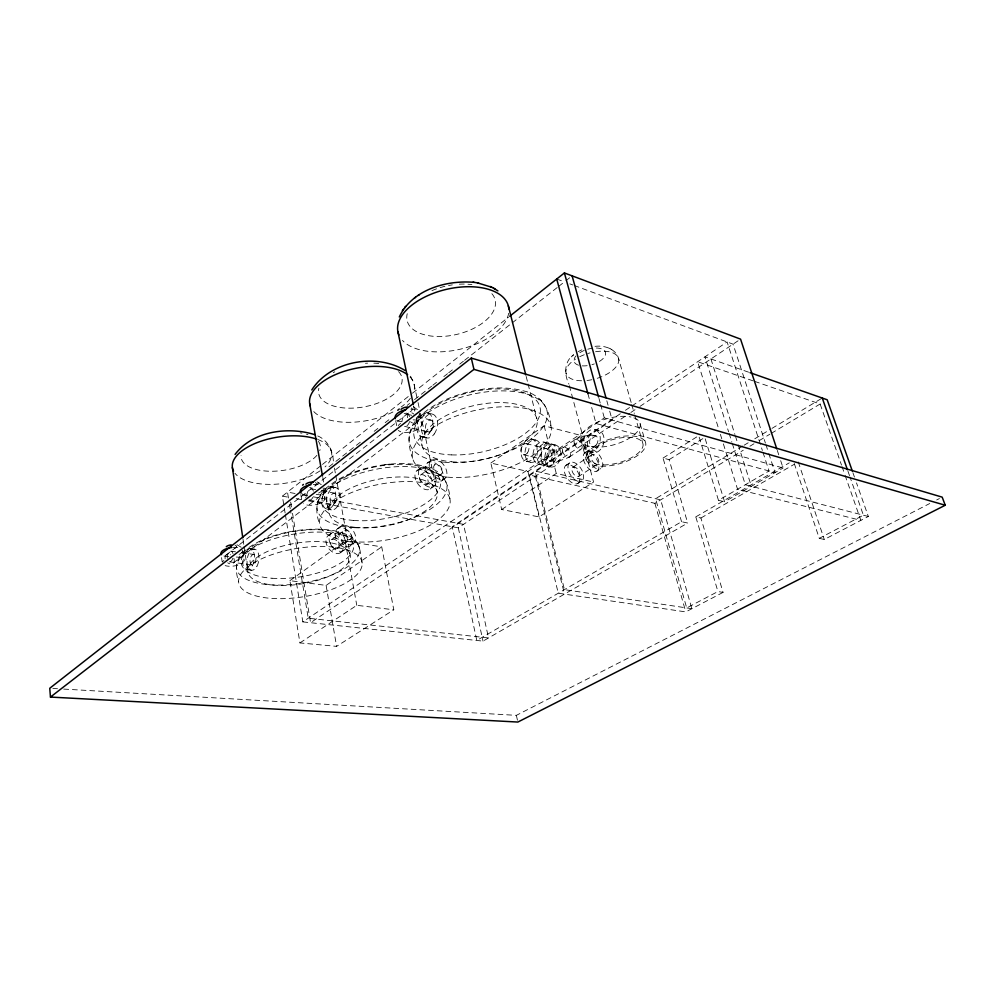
<?xml version="1.0" encoding="UTF-8"?>
<svg xmlns="http://www.w3.org/2000/svg" width="995" height="995" viewBox="0 0 995 995"><rect width="100%" height="100%" fill="white"/><g stroke="black" fill="none" stroke-linecap="round" stroke-linejoin="round"><path stroke-width="0.75" stroke-dasharray="4.97 3.73" d="M571.304 356.869L573.63 354.755C564.016 361.359 564.053 374.58 568.953 384.169M285.117 513.022L282.381 496.157L321.273 465.361M322.492 464.404L411.233 394.169M412.452 393.212L508.482 317.206M328.997 466.804L361.981 440.897M374.195 431.295L377.864 428.422M385.189 422.664L388.858 419.778M407.179 405.388L409.629 403.472M414.517 399.629L431.619 386.197M432.837 385.239L436.506 382.354M443.832 376.595L447.501 373.722M448.72 372.764L452.377 369.879M459.715 364.12L463.371 361.247M464.603 360.289L511.02 323.823M512.238 322.865L557.449 287.356M558.668 286.398L564.774 281.597M565.993 280.64L569.662 277.767M225.915 555.185L408.025 413.298M233.377 562.934L416.345 422.514M328.213 535.521L331.298 533.27M337.504 528.731L340.626 526.442M416.967 470.598L420.499 468.023M427.614 462.824L431.196 460.2M331.447 539.725L343.884 530.696M420.387 475.137L434.641 464.777M289.918 580.67L345.165 541.031L381.719 546.864L393.796 609.786L336.596 646.364L299.918 642.919L289.918 580.67L326.111 585.396L381.719 546.864M337.678 548.295A5.298 3.706 53.6 0 0 335.85 540.011A5.298 3.706 53.6 0 0 330.452 543.519A5.298 3.706 53.6 0 0 337.678 548.295L350.165 539.352A5.348 3.706 53.7 0 0 348.287 531.019A5.348 3.706 53.7 0 0 342.902 534.502A5.348 3.706 53.7 0 0 350.165 539.352M427.017 484.329A5.671 3.619 54.1 0 0 424.828 475.635A5.671 3.619 54.1 0 0 419.554 479.018A5.671 3.619 54.1 0 0 427.017 484.329L441.332 474.08A5.734 3.594 54.2 0 0 439.081 465.324A5.734 3.594 54.2 0 0 433.832 468.682A5.734 3.594 54.2 0 0 441.332 474.08M340.688 552.66A10.597 7.425 53.6 0 0 336.982 536.081A10.597 7.425 53.6 0 0 326.223 543.133A10.597 7.425 53.6 0 0 340.688 552.66L343.797 550.446A10.622 7.425 53.6 0 0 340.066 533.855A10.622 7.425 53.6 0 0 329.308 540.894A10.622 7.425 53.6 0 0 343.797 550.446M350.053 545.994A10.684 7.413 53.6 0 0 346.272 529.34A10.684 7.413 53.6 0 0 335.526 536.38A10.684 7.413 53.6 0 0 350.053 545.994L353.2 543.755A10.709 7.4 53.7 0 0 349.407 527.076A10.709 7.4 53.7 0 0 338.661 534.091A10.709 7.4 53.7 0 0 353.2 543.755M430.226 489.005A11.343 7.239 54.1 0 0 425.798 471.605A11.343 7.239 54.1 0 0 415.288 478.433A11.343 7.239 54.1 0 0 430.226 489.005L433.795 486.468A11.38 7.226 54.1 0 0 429.33 469.043A11.38 7.226 54.1 0 0 418.82 475.859A11.38 7.226 54.1 0 0 433.795 486.468M440.959 481.369A11.43 7.201 54.2 0 0 436.444 463.869A11.43 7.201 54.2 0 0 425.959 470.672A11.43 7.201 54.2 0 0 440.959 481.369L444.578 478.806A11.467 7.201 54.2 0 0 440.026 461.27A11.467 7.201 54.2 0 0 429.566 468.06A11.467 7.201 54.2 0 0 444.578 478.806M490.846 463.036L544.141 425.785L581.204 435.524L593.58 482.065L539.079 516.915L501.704 509.515L490.846 463.036L527.935 471.493L581.204 435.524M285.378 514.552L302.828 621.887L604.313 417.9L783.102 467.998L780.677 460.673M620.295 413.746L452.228 526.753L476.804 640.457L681.563 521.716L687.694 523.034L669.113 459.653L663.031 458.061L681.563 521.716M625.432 410.301L630.556 406.855M631.837 405.985L727.096 341.944L762.369 450.461M308.388 500.833L458.309 527.847L629.586 413.323M630.88 412.465L638.628 407.291M639.922 406.42L738.066 340.8M565.944 465.299L569.687 462.824M584.873 452.762L588.717 450.213M299.918 642.919L356.782 605.321L393.796 609.786M501.704 509.515L556.267 473.433L593.58 482.065M572.747 467.314L591.826 454.765M574.923 439.715L582.087 436.37L590.508 435.039M563.232 447.613L557.971 449.752L552.349 450.063A5.634 3.918 -76.1 0 0 546.927 457.314A5.634 3.918 -76.1 0 0 553.456 459.168A5.634 3.918 -76.1 0 0 552.349 450.063M578.692 476.406A5.435 3.072 56.8 0 0 576.677 468.172A5.435 3.072 56.8 0 0 572.05 470.822A5.435 3.072 56.8 0 0 578.692 476.406L597.833 463.981A5.51 3.035 56.8 0 0 595.731 455.673A5.51 3.035 56.8 0 0 591.167 458.297A5.51 3.035 56.8 0 0 597.833 463.981M568.866 457.327L583.008 448.136L587.56 446.693L592.137 446.531M577.796 483.458A10.845 6.157 56.8 0 0 573.742 467.016A10.845 6.157 56.8 0 0 564.526 472.376A10.845 6.157 56.8 0 0 577.796 483.458L581.577 481.02A10.87 6.144 56.8 0 0 577.486 464.541A10.87 6.144 56.8 0 0 568.282 469.889A10.87 6.144 56.8 0 0 581.577 481.02M596.888 471.145A10.982 6.094 56.8 0 0 592.672 454.566A10.982 6.094 56.8 0 0 583.53 459.852A10.982 6.094 56.8 0 0 596.888 471.145L600.756 468.645A11.007 6.069 56.8 0 0 596.502 452.028A11.007 6.069 56.8 0 0 587.398 457.314A11.007 6.069 56.8 0 0 600.756 468.645M663.031 458.061L698.726 435.686M669.113 459.653L704.783 437.427L724.559 501.778L783.102 467.998M549.451 460.959L559.128 460.983L568.63 457.476M568.394 457.625L569.128 457.178M742.879 445.959L655.581 498.694L686.699 607.933L717.93 591.54L723.067 592.398L700.903 518.009L695.803 516.865L717.93 591.54M744.21 445.163L748.178 442.775M754.795 438.77L770.665 429.193M771.983 428.385L822.256 398.025M723.067 592.398L685.766 611.9L558.282 593.219L529.253 474.963L654.909 503.333L743.265 450.213M749.932 446.208L753.924 443.807M759.247 440.598L769.906 434.193M771.237 433.397L822.492 402.589M699.174 437.153L718.465 500.311L769.035 470.983L762.842 451.929M695.803 516.865L789.271 462.849M302.828 621.887L483.01 641.128L687.694 523.034M700.903 518.009L794.271 464.292M578.207 351.621L581.839 349.817M794.259 463.471L819.283 538.345L863.399 515.186L850.029 477.115M819.283 538.345L824.295 539.489L868.336 516.467L856.508 482.911M63.705 689.087L516.368 715.343L929.74 503.52M936.656 499.975L939.417 498.557M385.077 464.64C365.128 467.463 344.73 473.309 328.748 486.07C316.261 494.403 314.246 510.696 319.656 523.917M390.637 464.056C404.293 462.998 418.522 463.446 431.357 468.657C444.292 472.874 449.354 486.791 449.976 499.316A66.304 28.034 -10.9 0 1 356.807 541.927A66.304 28.034 -10.9 0 1 347.765 494.216A66.304 28.034 -10.9 0 1 449.976 499.316M384.928 464.653L390.886 464.031M595.01 346.347C604.263 345.141 615.905 348.66 618.616 358.61L631.327 403.099M590.819 435.039L595.234 435.586M590.246 435.039L591.105 435.039M52.847 688.453L57.499 688.727M246.947 569.625L251.449 570.235M229.447 561.852L252.208 564.961M230.989 551.18L235.541 551.827M241.598 552.698L253.725 554.426M249.994 548.519L254.484 549.165M326.808 509.079L331.397 509.888M309.234 500.124L332.417 504.316M282.381 496.157L290.03 497.525M296.149 498.632L302.269 499.739M295.08 493.495L287.493 492.115L288.488 498.184M302.667 494.888L307.219 495.721M313.288 496.828L463.546 524.353L488.533 637.944L308.239 618.231L290.49 510.348M311.323 488.806L315.664 489.615M321.46 490.709L334.482 493.147M330.937 486.692L335.514 487.575M591.764 446.456L592.423 446.581M422.054 436.817L426.706 437.912M526.355 461.319L530.397 462.265M538.407 464.155L542.374 465.088M546.33 466.008L550.26 466.941M718.465 500.311L724.559 501.778M404.579 426.345L428.086 431.954M523.606 454.79L543.68 459.578M407.378 414.231L411.781 415.325M417.639 416.768L430.847 420.039M526.243 443.621L546.292 448.571M427.589 412.913L432.228 414.069M531.616 439.044L535.646 440.064M543.643 442.066L547.598 443.061M551.541 444.056L555.459 445.039M589.202 451.643L593.032 452.613M868.336 516.467L745.317 484.739L732.32 443.583M595.047 429.653A11.38 8.122 -74.8 0 1 597.037 448.111A11.38 8.122 -74.8 0 1 583.58 443.994A11.38 8.122 -74.8 0 1 595.047 429.653L598.878 430.686A11.355 8.122 -74.8 0 1 600.868 449.093A11.355 8.122 -74.8 0 1 587.423 444.976A11.355 8.122 -74.8 0 1 598.878 430.686M362.143 563.046A62.511 24.378 -9.4 0 0 267.568 556.255A62.511 24.378 -9.4 0 0 271.436 598.393A62.511 24.378 -9.4 0 0 362.143 563.046C360.24 554.762 360.887 544.19 353.275 538.531C348.71 534.825 343.064 532.872 337.442 531.405C320.838 527.711 303.487 528.93 286.933 532.25C272.257 535.608 257.257 540.434 245.516 550.223C235.392 557.349 234.845 570.744 238.589 581.565M317.169 481.866L322.057 485.224M237.009 544.738L241.213 547.287M753.078 380.849L697.669 361.732L718.539 428.447M754.533 381.346L820.141 403.995L841.509 465.1M748.588 372.18L704.933 356.844L728.601 431.818M413.335 406.768L418.049 410.077M556.715 279.023L564.003 281.722M569.837 283.873L572.747 284.943M574.202 285.49L733.054 344.158L765.404 443.098M341.944 532.686L342.678 532.972M345.912 534.215L346.708 534.526M608.928 348.076L610.209 348.747M610.445 348.859L611.801 349.568M317.753 435.947C328.213 440.362 333.275 451.531 333.424 462.439M550.869 425.723C550.024 409.219 540.472 394.356 523.756 390.948C505.211 385.923 485.485 387.764 467.041 392.279C448.82 397.192 430.337 404.915 417.315 419.044C406.681 429.367 407.751 445.387 412.614 458.247M539.576 398.983L540.31 399.691M541.031 400.376L541.765 401.097M410.549 376.209L413.808 383.087L417.726 401.072M852.902 472.7L854.444 477.078M847.976 471.257L849.519 475.647M842.019 466.555L844.556 473.831M845.066 475.274L860.849 520.373L737.556 489.241L722.258 440.312M798.276 461.978L824.295 539.489M777.294 450.424L778.749 454.814M765.876 444.578L768.302 451.966M768.774 453.434L775.055 472.637L596.03 423.509L590.346 402.652M710.915 358.946L734.907 434.479M735.38 435.959L737.73 443.36M738.203 444.84L751.374 486.306M729.074 433.285L731.86 442.116M720.405 434.38L721.785 438.832M359.382 547.947L358.772 545.882M330.701 449.043L331.696 452.936M640.158 423.783L645.705 443.123A30.907 13.159 -15.7 0 1 603.231 466.257A30.907 13.159 -15.7 0 1 598.642 443.869A30.907 13.159 -15.7 0 1 645.705 443.123M631.75 404.579L634.3 413.472M634.723 414.965L642.77 443.136M654.909 503.333L685.766 611.9M606.813 400.774L608.057 405.226M609.711 411.184L612.186 420.101L310.564 622.708L291.921 509.726M598.965 398.473L600.196 402.95M600.607 404.443L604.313 417.9M587.921 393.721L589.948 401.159M566.006 373.125L566.18 373.784M569.351 385.662L588.729 458.372M581.005 440.213L586.142 459.566M544.141 425.785L556.267 473.433M526.168 376.433L527.686 382.441M528.059 383.946L536.79 418.497M535.347 476.331L564.476 594.127M527.935 471.493L539.079 516.915M516.368 715.343L517.562 720.716M458.309 527.847L483.01 641.128M418.049 402.589L419.989 411.669M420.313 413.174L437.128 491.878M419.343 413L421.619 423.671M413.684 406.147L414.965 412.204M416.246 418.261L422.029 445.511M395.687 420.748L396.781 426.096M334.432 468.023L335.526 474.055M335.8 475.56L350.302 555.521A51.914 20.572 -9.3 0 1 275.329 585.234A51.914 20.572 -9.3 0 1 271.411 549.787A51.914 20.572 -9.3 0 1 350.302 555.521M345.165 541.031L356.782 605.321M322.766 477.476L323.562 482.015M324.644 488.06L328.922 512.251M323.151 487.96L324.942 498.109M326.111 585.396L336.596 646.364M300.826 494.59L301.808 500.41M290.664 502.089L291.672 508.196M289.483 504.266L290.241 508.818M243.016 539.315L243.85 544.986M244.073 546.504L248.004 572.896M242.631 550.409L244.073 560.322M221.574 557.635L222.146 561.715M317.853 439.541A50.198 23.358 -8.6 0 1 325.029 466.904M319.992 470.871A50.198 23.358 -8.6 0 1 272.792 484.329A50.198 23.358 -8.6 0 1 234.944 473.259M318.4 441.345A40.036 18.855 -8.5 0 1 319.718 450.735M316.907 455.337A40.036 18.855 -8.5 0 1 271.672 471.257A40.036 18.855 -8.5 0 1 241.064 455.598M300.291 432.875A40.036 18.855 -8.5 0 1 301.92 433.161M306.51 434.255A40.036 18.855 -8.5 0 1 307.928 434.691M410.027 376.931A53.121 26.728 -10.4 0 1 413.385 392.764M410.375 398.224A53.121 26.728 -10.4 0 1 401.159 407.017M392.925 411.98A53.121 26.728 -10.4 0 1 313.288 411.034M398.547 371.595A42.35 21.567 -10.4 0 1 366.21 406.457A42.35 21.567 -10.4 0 1 318.897 388.199M333.226 372.652A42.35 21.567 -10.4 0 1 334.793 371.782M365.451 363.274A42.35 21.567 -10.4 0 1 367.615 363.15M373.821 363.15A42.35 21.567 -10.4 0 1 379.394 363.635M508.644 313.276A56.715 30.708 -13.2 0 1 462.265 348.698A56.715 30.708 -13.2 0 1 402.478 340.427M491.878 293.687A45.21 24.763 -13.2 0 1 456.929 334.37A45.21 24.763 -13.2 0 1 407.229 313.711M431.954 290.639A45.21 24.763 -13.2 0 1 452.327 284.868M459.28 284.172A45.21 24.763 -13.2 0 1 471.916 284.632M402.017 421.619A6.206 3.818 -76.8 0 1 405.152 414.753A6.206 3.818 -76.8 0 1 409.604 416.594M409.604 421.557A6.206 3.818 -76.8 0 1 404.318 426.27M306.908 496.256A5.759 3.296 -79.6 0 1 309.42 489.378A5.759 3.296 -79.6 0 1 313.425 491.207M312.803 497.376A5.759 3.296 -79.6 0 1 308.786 499.975M227.308 558.382A5.385 2.885 -81.4 0 1 229.435 551.74A5.385 2.885 -81.4 0 1 232.979 553.606M232.755 558.369A5.385 2.885 -81.4 0 1 230.081 561.802M416.644 418.087A6.244 3.868 52.4 0 1 415.761 423.012A6.244 3.868 52.4 0 1 410.525 421.756M407.701 417.738A6.244 3.868 52.4 0 1 408.609 412.813A6.244 3.868 52.4 0 1 413.845 414.082M233.862 558.344A5.398 4.042 50.2 0 1 232.917 563.332A5.398 4.042 50.2 0 1 227.706 562.772M225.119 558.854A5.398 4.042 50.2 0 1 230.691 554.8M316.211 494.602A11.604 5.074 -9.4 0 1 322.542 501.89A11.604 5.074 -9.4 0 1 303.351 503.706M305.428 497.376A11.604 5.074 -9.4 0 1 306.249 496.928M322.517 490.1A11.554 5.137 -9.3 0 1 315.962 494.055M307.02 495.137A11.554 5.137 -9.3 0 1 302.219 493.918M313.301 484.441A11.554 5.137 -9.3 0 1 320.676 485.373M315.378 482.563A5.771 2.587 -9.3 0 1 315.701 485.523A5.771 2.587 -9.3 0 1 309.644 487.463M236.263 557.051A10.957 4.39 -8.1 0 1 242.419 562.921A10.957 4.39 -8.1 0 1 225.156 565.608M222.507 562.15A10.957 4.39 -8.1 0 1 223.962 560.421M242.606 551.106A10.92 4.453 -8 0 1 237.308 555.185M228.85 556.628A10.92 4.453 -8 0 1 223.8 555.919M232.73 547.387A10.92 4.453 -8 0 1 239.919 548.034M235.044 545.136A5.46 2.239 -7.9 0 1 232.606 549.153M413.124 419.853A12.413 5.92 -11.5 0 1 418.609 428.733A12.413 5.92 -11.5 0 1 398.336 430.387M398.174 425.636A12.413 5.92 -11.5 0 1 400.624 423.397M419.343 414.256A12.363 5.995 -11.5 0 1 413.224 419.865M401.52 421.743A12.363 5.995 -11.5 0 1 396.694 420.176M410.86 409.119A12.363 5.995 -11.5 0 1 417.216 410.462M411.47 407.938A6.169 3.01 -11.5 0 1 410.773 411.47A6.169 3.01 -11.5 0 1 404.169 413.41M633.89 417.863A30.708 13.482 -15.8 0 1 616.203 444.093A30.708 13.482 -15.8 0 1 581.926 434.28A30.708 13.482 -15.8 0 1 630.979 417.029M595.595 351.72A27.3 13.233 -16.2 0 1 618.79 359.767A27.3 13.233 -16.2 0 1 597.224 378.311M591.888 379.704A27.3 13.233 -16.2 0 1 586.565 380.538M581.59 380.774A27.3 13.233 -16.2 0 1 575.496 359.108M579.699 356.732A27.3 13.233 -16.2 0 1 590.023 352.877M579.824 352.715A16.33 8.01 -16.3 0 1 602.609 349.32A16.33 8.01 -16.3 0 1 598.418 362.018M594.301 363.909A16.33 8.01 -16.3 0 1 591.95 364.68M587.174 365.675A16.33 8.01 -16.3 0 1 582.038 365.849M578.53 365.202A16.33 8.01 -16.3 0 1 575.981 355.936M554.103 450.237L553.469 450.225L554.103 450.237M691.873 608.704L564.451 589.637L535.086 471.033L660.692 499.863L691.873 608.704M269.359 584.749A62.225 24.85 -9.3 0 0 359.581 549.203A62.225 24.85 -9.3 0 0 265.317 541.802A62.225 24.85 -9.3 0 0 269.359 584.749M272.008 578.244A56.939 22.922 -9.3 0 0 353.635 545.16A56.939 22.922 -9.3 0 0 266.573 538.917A56.939 22.922 -9.3 0 0 272.008 578.244M354.208 527.686A65.993 28.569 -10.8 0 0 446.805 484.776A65.993 28.569 -10.8 0 0 344.966 479.08A65.993 28.569 -10.8 0 0 354.208 527.686M353.548 520.435A60.384 26.33 -10.8 0 0 440.574 482.252A60.384 26.33 -10.8 0 0 349.22 474.876A60.384 26.33 -10.8 0 0 353.548 520.435M355.29 527.338A55.061 23.644 -10.9 0 0 437.34 494.316A55.061 23.644 -10.9 0 0 356.633 485.572A55.061 23.644 -10.9 0 0 355.29 527.338M451.643 461.792A58.954 27.3 -13.1 0 0 537.225 421.295A58.954 27.3 -13.1 0 0 449.591 413.895A58.954 27.3 -13.1 0 0 451.643 461.792M447.65 477.165A71.018 32.4 -13.1 0 0 551.317 429.056A71.018 32.4 -13.1 0 0 446.345 420.114A71.018 32.4 -13.1 0 0 447.65 477.165M444.417 462.227A70.645 32.984 -13.1 0 0 547.412 413.82A70.645 32.984 -13.1 0 0 442.787 404.219A70.645 32.984 -13.1 0 0 444.417 462.227M451.506 454.889A64.625 30.397 -13.1 0 0 540.011 407.266A64.625 30.397 -13.1 0 0 439.678 403.597A64.625 30.397 -13.1 0 0 451.506 454.889M431.818 430.027A6.119 3.843 -76.7 0 0 431.109 420.114A6.119 3.843 -76.7 0 0 425.512 427.862A6.119 3.843 -76.7 0 0 431.818 430.027M335.601 502.351A5.671 3.321 -79.6 0 0 334.706 493.209A5.671 3.321 -79.6 0 0 330.079 500.634A5.671 3.321 -79.6 0 0 335.601 502.351M254.956 562.946A5.323 2.91 -81.4 0 0 253.936 554.476A5.323 2.91 -81.4 0 0 250.043 561.678A5.323 2.91 -81.4 0 0 254.956 562.946M337.778 505.957A11.355 6.654 -79.6 0 0 335.974 487.674A11.355 6.654 -79.6 0 0 326.721 502.587A11.355 6.654 -79.6 0 0 337.778 505.957M333.188 505.124A11.38 6.642 -79.6 0 0 331.397 486.804A11.38 6.642 -79.6 0 0 322.144 501.754A11.38 6.642 -79.6 0 0 333.188 505.124M256.959 566.18A10.634 5.821 -81.4 0 0 254.894 549.24A10.634 5.821 -81.4 0 0 247.146 563.692A10.634 5.821 -81.4 0 0 256.959 566.18M252.444 565.558A10.671 5.808 -81.4 0 0 250.392 548.593A10.671 5.808 -81.4 0 0 242.656 563.071A10.671 5.808 -81.4 0 0 252.444 565.558M434.218 434.019A12.238 7.674 -76.7 0 0 432.763 414.219A12.238 7.674 -76.7 0 0 421.581 429.778A12.238 7.674 -76.7 0 0 434.218 434.019M429.566 432.912A12.276 7.674 -76.7 0 0 428.124 413.049A12.276 7.674 -76.7 0 0 416.942 428.658A12.276 7.674 -76.7 0 0 429.566 432.912M527.362 453.036A5.734 3.905 -76.3 0 0 526.517 443.695A5.734 3.905 -76.3 0 0 520.932 450.884A5.734 3.905 -76.3 0 0 527.362 453.036M547.437 457.874A5.659 3.918 -76.1 0 0 546.566 448.646A5.659 3.918 -76.1 0 0 540.994 455.722A5.659 3.918 -76.1 0 0 547.437 457.874M537.947 458.782A11.418 7.823 -76.2 0 0 536.181 440.2A11.418 7.823 -76.2 0 0 525.062 454.541A11.418 7.823 -76.2 0 0 537.947 458.782M533.905 457.812A11.442 7.811 -76.2 0 0 532.151 439.193A11.442 7.811 -76.2 0 0 521.032 453.571A11.442 7.811 -76.2 0 0 533.905 457.812M549.937 461.643A11.318 7.823 -76.1 0 0 548.145 443.21A11.318 7.823 -76.1 0 0 537.039 457.401A11.318 7.823 -76.1 0 0 549.937 461.643M545.956 460.685A11.343 7.823 -76.2 0 0 544.178 442.215A11.343 7.823 -76.2 0 0 533.071 456.456A11.343 7.823 -76.2 0 0 545.956 460.685M557.809 463.521A11.256 7.836 -76.1 0 0 555.994 445.188A11.256 7.836 -76.1 0 0 544.899 459.292A11.256 7.836 -76.1 0 0 557.809 463.521M553.892 462.575A11.281 7.836 -76.1 0 0 552.076 444.193A11.281 7.836 -76.1 0 0 540.981 458.347A11.281 7.836 -76.1 0 0 553.892 462.575M562.473 451.071A5.622 3.159 56.3 0 0 569.327 457.028A5.622 3.159 56.3 0 0 567.411 448.621A5.622 3.159 56.3 0 0 562.473 451.071M574.202 443.173A5.659 3.147 56.3 0 0 581.068 449.205A5.659 3.147 56.3 0 0 579.115 440.76A5.659 3.147 56.3 0 0 574.202 443.173M596.092 445.138A5.684 4.055 -74.8 0 0 595.632 435.723A5.684 4.055 -74.8 0 0 589.587 442.389A5.684 4.055 -74.8 0 0 596.092 445.138M603.455 464.926A28.096 11.965 -15.7 0 0 643.056 444.342A28.096 11.965 -15.7 0 0 601.055 444.131A28.096 11.965 -15.7 0 0 603.455 464.926"/><path stroke-width="1.49" d="M399.293 316.97C411.955 289.819 446.17 279.893 474.093 282.344M311.771 389.94C330.377 360.849 376.172 352.715 405.102 370.501M235.081 454.416C252.73 430.922 288.152 426.283 314.818 434.678M402.366 310.664L403.41 309.271M404.567 307.666L405.55 306.348M397.726 410.263L399.256 409.007M302.604 485.162L303.413 484.441M509.701 316.248L564.401 272.953L740.566 339.133L776.809 448.956M471.294 358.088L49.75 688.279L50.459 697.072L517.86 722.047L945.25 505.236L942.178 497.139L471.294 358.088L473.943 369.381L945.25 505.236M50.459 697.072L473.943 369.381M418.211 295.44L419.119 294.843M414.48 298.002L415.512 297.306M477.326 282.816L491.729 287.244M473.011 282.207L478.558 282.978M750.043 372.69L827.181 399.766L852.392 471.244M493.483 288.152L497.923 290.901M490.274 286.485L495.025 288.96M822.256 398.025L847.454 469.789M572.1 275.839L605.992 397.789M564.401 272.953L598.555 396.98M556.715 279.023L587.921 393.721M508.333 305.826L525.783 374.928M397.95 331.957L413.36 404.629M309.656 403.41L322.492 475.971M232.382 467.588L242.792 537.797M233.526 471.083A50.198 23.358 -8.6 0 1 257.618 442.427A50.198 23.358 -8.6 0 1 316.746 439.143M310.328 406.097A53.121 26.728 -10.4 0 1 344.233 371.297A53.121 26.728 -10.4 0 1 407.651 374.804M398.92 334.992A56.715 30.708 -13.2 0 1 446.034 289.445A56.715 30.708 -13.2 0 1 508.855 308.96M301.149 493.134A11.554 5.137 -9.3 0 1 310.95 484.714M305.888 484.13A5.771 2.587 -9.3 0 1 313.189 482.065M221.574 554.638A10.92 4.453 -8 0 1 231.624 547.499M226.275 546.715A5.46 2.239 -7.9 0 1 231.238 544.887M395.351 418.659A12.363 5.995 -11.5 0 1 405.898 409.642M401.022 409.343A6.169 3.01 -11.5 0 1 407.552 407.017"/></g></svg>
